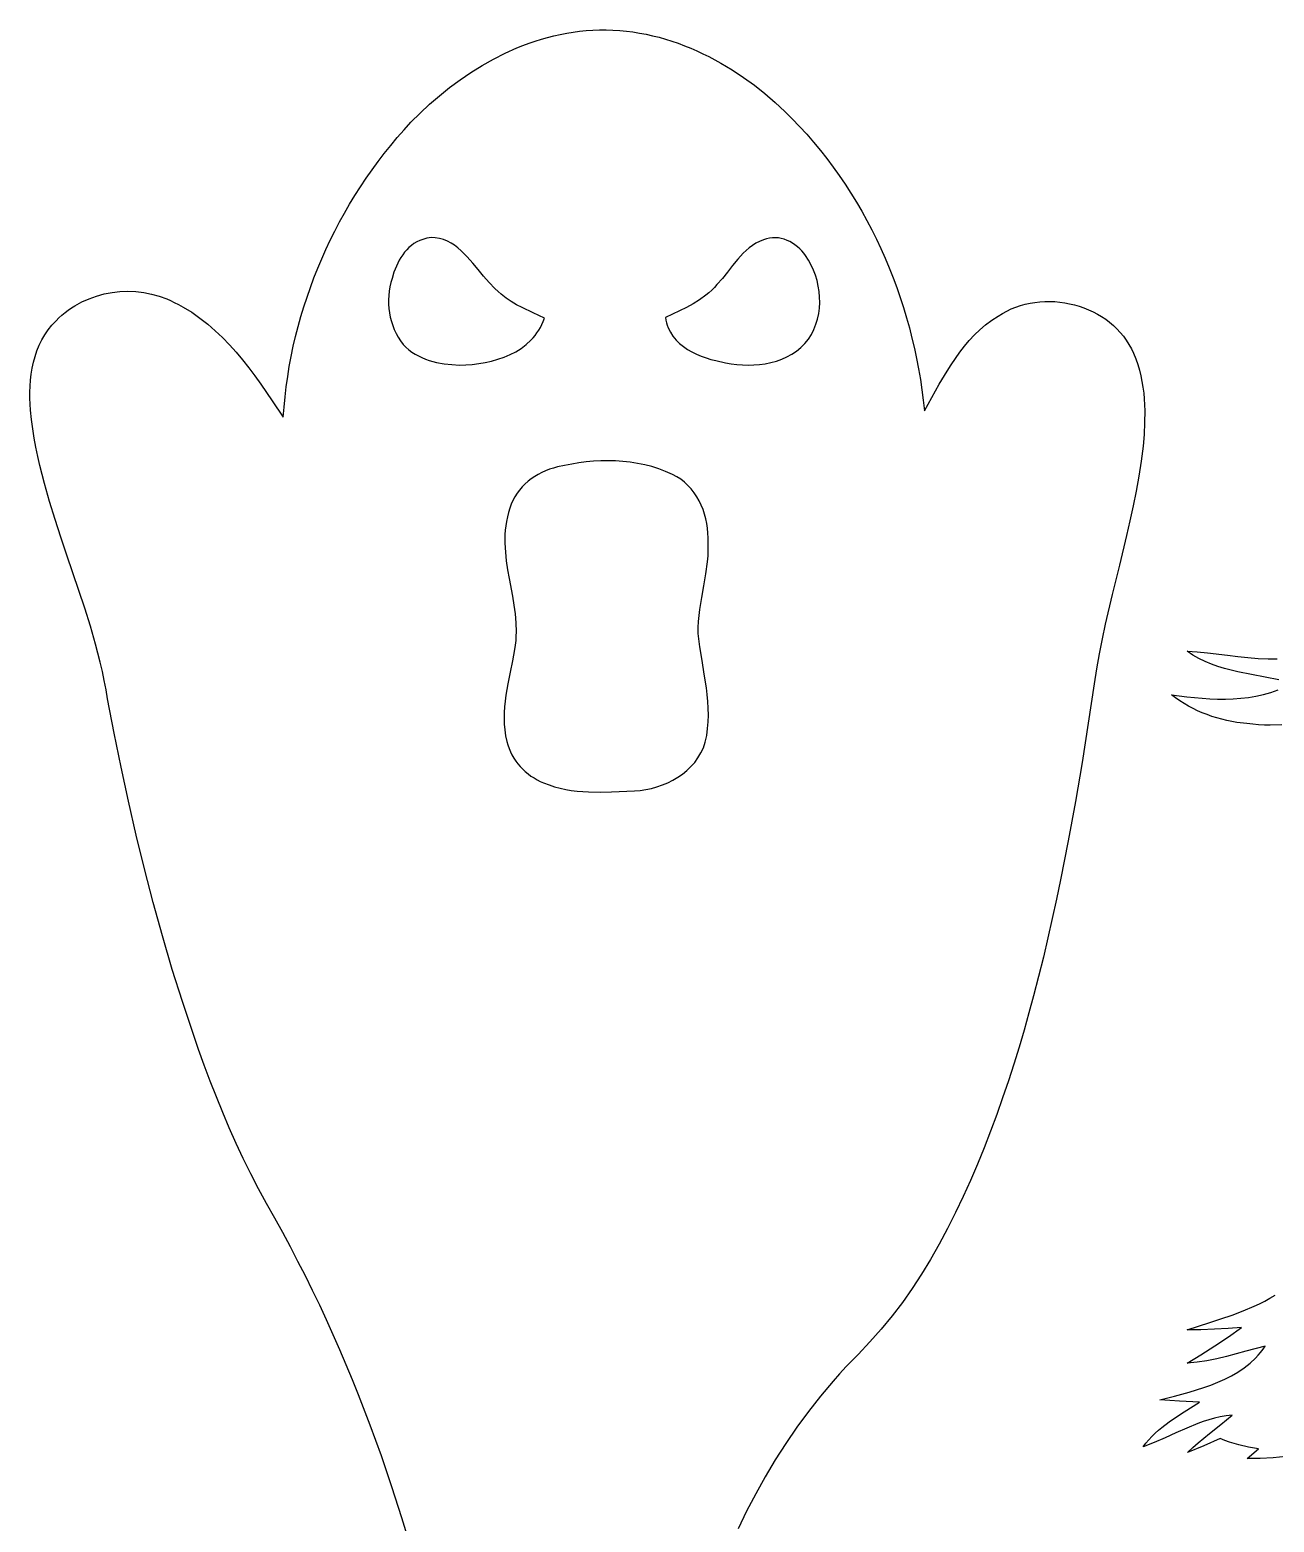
# Model space of a CAD drawing. Extents: x 0 to 24, y 0 to 24.
# Drawn here: x 6.12 to 11.77, y 10.4 to 17.19 of the extents above; entities that cross this region are included whole.
import ezdxf

# ---------------------------------------------------------------- set-up
doc = ezdxf.new("R2010")
doc.units = 0
doc.layers.add('Default_Layer', color=1, linetype='CONTINUOUS')

msp = doc.modelspace()

# ---------------------------------------------------------------- linework, layer by layer
at = {"layer": 'Default_Layer'}
for points in [[(7.8506, 10.2815), (7.8076, 10.4235), (7.7622, 10.5647), (7.7143, 10.705), (7.6636, 10.8444), (7.6103, 10.9827), (7.5826, 11.0514), (7.5542, 11.1199), (7.5251, 11.188), (7.4952, 11.2558), (7.4646, 11.3233), (7.4333, 11.3904), (7.4012, 11.4572), (7.3683, 11.5237), (7.3346, 11.5898), (7.3002, 11.6554), (7.265, 11.7207), (7.2289, 11.7856), (7.191, 11.8524), (7.1546, 11.9199), (7.1196, 11.9881), (7.0859, 12.057), (7.0536, 12.1265), (7.0224, 12.1965), (6.9924, 12.2671), (6.9635, 12.3381), (6.9356, 12.4095), (6.9087, 12.4814), (6.8826, 12.5535), (6.8573, 12.626), (6.8089, 12.7716), (6.7629, 12.9177), (6.7187, 13.0695), (6.6766, 13.2219), (6.6368, 13.3749), (6.599, 13.5284), (6.5634, 13.6825), (6.5298, 13.837), (6.4983, 13.9919), (6.4687, 14.1471), (6.4617, 14.1892), (6.4537, 14.231), (6.4449, 14.2727), (6.4354, 14.3141), (6.4141, 14.3964), (6.3906, 14.4782), (6.3652, 14.5594), (6.3386, 14.6404), (6.2836, 14.8018), (6.2563, 14.8826), (6.2298, 14.9635), (6.2047, 15.0448), (6.1815, 15.1265), (6.1607, 15.2089), (6.1514, 15.2503), (6.1429, 15.2919), (6.1352, 15.3337), (6.1285, 15.3758), (6.1228, 15.4181), (6.1181, 15.4607), (6.1162, 15.4876), (6.1152, 15.5147), (6.1151, 15.5421), (6.1161, 15.5695), (6.1182, 15.597), (6.1214, 15.6243), (6.126, 15.6513), (6.1318, 15.6781), (6.139, 15.7043), (6.1477, 15.7301), (6.1579, 15.7552), (6.1698, 15.7795), (6.1833, 15.8029), (6.1986, 15.8254), (6.2157, 15.8468), (6.2347, 15.8669), (6.2477, 15.8799), (6.2613, 15.8922), (6.2753, 15.9038), (6.2897, 15.9148), (6.3046, 15.9252), (6.3199, 15.9349), (6.3516, 15.9523), (6.3845, 15.9671), (6.4186, 15.9792), (6.4535, 15.9887), (6.4891, 15.9954), (6.525, 15.9995), (6.5612, 16.0008), (6.5975, 15.9994), (6.6335, 15.9952), (6.6691, 15.9883), (6.704, 15.9786), (6.7381, 15.966), (6.7548, 15.9587), (6.7711, 15.9507), (6.7919, 15.9402), (6.8122, 15.9292), (6.8513, 15.9053), (6.8887, 15.8794), (6.9244, 15.8514), (6.9586, 15.8217), (6.9914, 15.7904), (7.0229, 15.7576), (7.0533, 15.7236), (7.0825, 15.6886), (7.1109, 15.6526), (7.1384, 15.6159), (7.1652, 15.5787), (7.2172, 15.5034), (7.2679, 15.428), (7.2713, 15.4745), (7.2758, 15.521), (7.2813, 15.5672), (7.2878, 15.6134), (7.2953, 15.6593), (7.3039, 15.7051), (7.3134, 15.7507), (7.3239, 15.796), (7.3354, 15.8411), (7.3479, 15.886), (7.3613, 15.9306), (7.3757, 15.9748), (7.391, 16.0188), (7.4073, 16.0624), (7.4244, 16.1057), (7.4425, 16.1486), (7.4615, 16.1911), (7.4814, 16.2332), (7.5021, 16.2749), (7.5238, 16.3161), (7.5463, 16.3569), (7.5696, 16.3971), (7.5938, 16.4369), (7.6189, 16.4762), (7.6448, 16.5149), (7.6714, 16.553), (7.699, 16.5906), (7.7273, 16.6276), (7.7564, 16.664), (7.7862, 16.6997), (7.8169, 16.7348), (7.8483, 16.7692), (7.8483, 16.7692), (7.89, 16.8108), (7.9333, 16.8512), (7.9782, 16.8901), (8.0245, 16.9274), (8.0723, 16.9628), (8.1214, 16.9964), (8.1718, 17.0278), (8.2235, 17.057), (8.2764, 17.0837), (8.3304, 17.1078), (8.3578, 17.1188), (8.3855, 17.1291), (8.4134, 17.1387), (8.4416, 17.1475), (8.47, 17.1556), (8.4987, 17.1628), (8.5276, 17.1692), (8.5567, 17.1749), (8.586, 17.1796), (8.6155, 17.1835), (8.6452, 17.1864), (8.6751, 17.1885), (8.7059, 17.1896), (8.7367, 17.1897), (8.7673, 17.1888), (8.7977, 17.1869), (8.828, 17.184), (8.8582, 17.1802), (8.8882, 17.1754), (8.918, 17.1698), (8.9476, 17.1632), (8.977, 17.1558), (9.0062, 17.1475), (9.0352, 17.1384), (9.0639, 17.1285), (9.0924, 17.1178), (9.1206, 17.1064), (9.1485, 17.0943), (9.1761, 17.0814), (9.2035, 17.0679), (9.2573, 17.0388), (9.3097, 17.0073), (9.3607, 16.9735), (9.4102, 16.9375), (9.4581, 16.8997), (9.5044, 16.86), (9.5488, 16.8188), (9.5829, 16.7849), (9.6161, 16.7503), (9.6484, 16.7148), (9.6798, 16.6787), (9.7103, 16.6418), (9.7399, 16.6042), (9.7686, 16.5659), (9.7964, 16.527), (9.8233, 16.4874), (9.8493, 16.4473), (9.8743, 16.4065), (9.8984, 16.3652), (9.9216, 16.3234), (9.9439, 16.2811), (9.9653, 16.2382), (9.9857, 16.1949), (10.0052, 16.1512), (10.0237, 16.107), (10.0413, 16.0625), (10.058, 16.0176), (10.0737, 15.9723), (10.0885, 15.9267), (10.1023, 15.8808), (10.1152, 15.8346), (10.1271, 15.7882), (10.138, 15.7415), (10.148, 15.6947), (10.157, 15.6476), (10.1651, 15.6004), (10.1722, 15.553), (10.1783, 15.5056), (10.1834, 15.458), (10.2514, 15.578), (10.2869, 15.6377), (10.3055, 15.667), (10.3247, 15.6958), (10.3448, 15.7238), (10.3658, 15.751), (10.3879, 15.7772), (10.4113, 15.8022), (10.4359, 15.826), (10.462, 15.8484), (10.4897, 15.8693), (10.519, 15.8885), (10.5381, 15.9004), (10.5579, 15.9112), (10.5782, 15.9207), (10.599, 15.9291), (10.6203, 15.9362), (10.642, 15.9422), (10.664, 15.947), (10.6862, 15.9506), (10.7086, 15.9531), (10.7312, 15.9544), (10.7538, 15.9547), (10.7765, 15.9538), (10.7991, 15.9518), (10.8216, 15.9487), (10.8438, 15.9445), (10.8659, 15.9393), (10.8876, 15.933), (10.909, 15.9257), (10.93, 15.9173), (10.9504, 15.9079), (10.9703, 15.8975), (10.9896, 15.886), (11.0082, 15.8736), (11.026, 15.8602), (11.0431, 15.8458), (11.0592, 15.8305), (11.0745, 15.8142), (11.0887, 15.797), (11.1019, 15.7788), (11.114, 15.7597), (11.1249, 15.7397), (11.1346, 15.7189), (11.1448, 15.6939), (11.1537, 15.6686), (11.1613, 15.643), (11.1678, 15.6171), (11.1732, 15.5909), (11.1775, 15.5646), (11.1809, 15.538), (11.1833, 15.5114), (11.1849, 15.4846), (11.1857, 15.4577), (11.1853, 15.404), (11.1825, 15.3503), (11.1779, 15.2971), (11.169, 15.2286), (11.1583, 15.1604), (11.1461, 15.0925), (11.1326, 15.0249), (11.118, 14.9575), (11.1026, 14.8903), (11.0703, 14.7561), (11.0375, 14.622), (11.0063, 14.4876), (10.9918, 14.4201), (10.9785, 14.3525), (10.9664, 14.2846), (10.956, 14.2163), (10.9291, 14.0375), (10.9007, 13.859), (10.8704, 13.6807), (10.838, 13.5028), (10.8031, 13.3253), (10.7846, 13.2369), (10.7654, 13.1485), (10.7454, 13.0604), (10.7246, 12.9724), (10.7029, 12.8846), (10.6804, 12.797), (10.659, 12.7193), (10.6369, 12.6417), (10.614, 12.5644), (10.5901, 12.4872), (10.5654, 12.4103), (10.5395, 12.3338), (10.5127, 12.2577), (10.4846, 12.182), (10.4553, 12.1068), (10.4248, 12.0321), (10.3929, 11.9581), (10.3595, 11.8846), (10.3247, 11.8119), (10.2884, 11.7399), (10.2504, 11.6687), (10.2108, 11.5984), (10.1707, 11.5318), (10.1282, 11.4669), (10.0834, 11.4035), (10.0363, 11.3418), (9.9871, 11.2817), (9.9358, 11.2234), (9.8826, 11.1668), (9.8275, 11.112), (9.7975, 11.0791), (9.768, 11.0457), (9.7108, 10.9774), (9.6559, 10.9073), (9.6034, 10.8355), (9.5531, 10.7621), (9.5052, 10.687), (9.4595, 10.6106), (9.4162, 10.5328), (9.3752, 10.4537), (9.3365, 10.3734)], [(11.7954, 14.2342), (11.7336, 14.2463), (11.6713, 14.2579), (11.6094, 14.2704), (11.5788, 14.2776), (11.5485, 14.2857), (11.5186, 14.2948), (11.4892, 14.3053), (11.4604, 14.3172), (11.4322, 14.3309), (11.4048, 14.3465), (11.3782, 14.3642), (11.4245, 14.3615), (11.4706, 14.3571), (11.5628, 14.3457), (11.6088, 14.3399), (11.655, 14.335), (11.7012, 14.3314), (11.7477, 14.3298), (11.7876, 14.3303)], [(11.8092, 14.0293), (11.7562, 14.0282), (11.7297, 14.0286), (11.7032, 14.0298), (11.6768, 14.0319), (11.6504, 14.0351), (11.6041, 14.0408), (11.5811, 14.0448), (11.5583, 14.0495), (11.5356, 14.055), (11.5132, 14.0612), (11.491, 14.0681), (11.469, 14.0759), (11.4474, 14.0844), (11.4261, 14.0937), (11.4052, 14.1038), (11.3846, 14.1147), (11.3645, 14.1264), (11.3449, 14.1388), (11.3257, 14.1521), (11.3071, 14.1662), (11.3766, 14.1573), (11.4468, 14.1504), (11.482, 14.1481), (11.5173, 14.1468), (11.5524, 14.1466), (11.5875, 14.1477), (11.6224, 14.1502), (11.657, 14.1542), (11.6913, 14.16), (11.7253, 14.1676), (11.7588, 14.1773), (11.7919, 14.1891)], [(11.8277, 10.7021), (11.7693, 10.697), (11.7108, 10.6939), (11.6815, 10.6933), (11.6521, 10.6935), (11.7029, 10.7373), (11.6583, 10.7453), (11.6143, 10.7554), (11.571, 10.7681), (11.5497, 10.7755), (11.5287, 10.7837), (11.4547, 10.7517), (11.3804, 10.7206), (11.4043, 10.7434), (11.4291, 10.7653), (11.4801, 10.8073), (11.532, 10.8483), (11.5831, 10.8902), (11.556, 10.8871), (11.5293, 10.8825), (11.5031, 10.8766), (11.4772, 10.8695), (11.4517, 10.8613), (11.4264, 10.8523), (11.3765, 10.8321), (11.3272, 10.8102), (11.2781, 10.7877), (11.2288, 10.766), (11.1788, 10.7462), (11.1912, 10.763), (11.2044, 10.7789), (11.2183, 10.794), (11.2328, 10.8084), (11.248, 10.8221), (11.2637, 10.8352), (11.2965, 10.86), (11.3305, 10.8833), (11.3652, 10.9057), (11.4346, 10.9499), (11.3445, 10.9538), (11.2996, 10.9565), (11.2548, 10.9599), (11.3206, 10.9775), (11.3874, 10.9958), (11.4208, 11.0056), (11.4539, 11.0162), (11.4866, 11.0277), (11.5187, 11.0403), (11.55, 11.0542), (11.5804, 11.0696), (11.6098, 11.0868), (11.6378, 11.1058), (11.6645, 11.1269), (11.6895, 11.1503), (11.7014, 11.1629), (11.7128, 11.1762), (11.7237, 11.1901), (11.7341, 11.2047), (11.6459, 11.1808), (11.5577, 11.1571), (11.5133, 11.1466), (11.4686, 11.1377), (11.4235, 11.1308), (11.378, 11.1266), (11.4414, 11.1654), (11.5042, 11.2052), (11.566, 11.2466), (11.6264, 11.2899), (11.5647, 11.2848), (11.5028, 11.2811), (11.4408, 11.2791), (11.3789, 11.2787), (11.4298, 11.2957), (11.481, 11.3121), (11.5323, 11.3287), (11.5833, 11.346), (11.6336, 11.3647), (11.6831, 11.3855), (11.7074, 11.3969), (11.7314, 11.409), (11.755, 11.4219), (11.7782, 11.4358)]]:
    msp.add_lwpolyline(points, dxfattribs=at)
for points in [[(7.7624, 16.0595), (7.7571, 16.0406), (7.7529, 16.0213), (7.7497, 16.0017), (7.7477, 15.982), (7.7468, 15.9622), (7.747, 15.9423), (7.7484, 15.9226), (7.7508, 15.9029), (7.7545, 15.8835), (7.7593, 15.8643), (7.7653, 15.8456), (7.7725, 15.8272), (7.7809, 15.8094), (7.7906, 15.7921), (7.8014, 15.7756), (7.8135, 15.7597), (7.8258, 15.747), (7.8389, 15.7353), (7.8527, 15.7248), (7.8673, 15.7153), (7.8824, 15.7068), (7.8981, 15.6992), (7.9143, 15.6926), (7.9308, 15.6868), (7.9477, 15.6818), (7.9649, 15.6776), (7.9997, 15.6712), (8.0346, 15.6673), (8.0692, 15.6654), (8.0979, 15.6664), (8.1271, 15.6687), (8.1565, 15.6723), (8.1859, 15.6773), (8.2151, 15.6837), (8.2438, 15.6918), (8.2719, 15.7015), (8.299, 15.713), (8.325, 15.7263), (8.3496, 15.7415), (8.3726, 15.7588), (8.3938, 15.7781), (8.4036, 15.7886), (8.4129, 15.7997), (8.4216, 15.8113), (8.4297, 15.8235), (8.4372, 15.8363), (8.4441, 15.8497), (8.4502, 15.8637), (8.4556, 15.8783), (8.4045, 15.9023), (8.3536, 15.9268), (8.3288, 15.94), (8.3046, 15.9543), (8.2812, 15.9699), (8.2589, 15.9872), (8.2445, 16), (8.2306, 16.0133), (8.2042, 16.0412), (8.179, 16.0703), (8.1543, 16.1), (8.1294, 16.1294), (8.1037, 16.158), (8.0765, 16.1851), (8.062, 16.1979), (8.047, 16.21), (8.031, 16.2202), (8.014, 16.2291), (7.9962, 16.2363), (7.9778, 16.2415), (7.959, 16.2445), (7.9402, 16.2449), (7.9308, 16.244), (7.9214, 16.2423), (7.9121, 16.2398), (7.903, 16.2364), (7.8885, 16.2316), (7.8749, 16.2255), (7.8622, 16.2182), (7.8504, 16.2098), (7.8393, 16.2003), (7.8291, 16.19), (7.8195, 16.1789), (7.8108, 16.1671), (7.8027, 16.1547), (7.7952, 16.1418), (7.7821, 16.1149), (7.7713, 16.0872), (7.7624, 16.0595)], [(9.2403, 16.0315), (9.2285, 16.0182), (9.2161, 16.0057), (9.2031, 15.994), (9.1897, 15.9829), (9.1614, 15.9624), (9.1317, 15.944), (9.1009, 15.9271), (9.0695, 15.9114), (9.0061, 15.8817), (9.0081, 15.8694), (9.0108, 15.8576), (9.0142, 15.8463), (9.0182, 15.8354), (9.0281, 15.8149), (9.0402, 15.7962), (9.0542, 15.7791), (9.0701, 15.7635), (9.0875, 15.7495), (9.1063, 15.7368), (9.1262, 15.7254), (9.1471, 15.7152), (9.1686, 15.7063), (9.1907, 15.6984), (9.213, 15.6915), (9.2354, 15.6855), (9.2795, 15.676), (9.3044, 15.6716), (9.3298, 15.6684), (9.3556, 15.6663), (9.3817, 15.6656), (9.4079, 15.6662), (9.434, 15.6683), (9.4598, 15.6718), (9.4853, 15.677), (9.5102, 15.6838), (9.5345, 15.6923), (9.5579, 15.7026), (9.5802, 15.7148), (9.6014, 15.7289), (9.6213, 15.7451), (9.6397, 15.7633), (9.6565, 15.7837), (9.6699, 15.8052), (9.6813, 15.8276), (9.6905, 15.8509), (9.6978, 15.8748), (9.703, 15.8993), (9.7063, 15.9242), (9.7077, 15.9493), (9.7072, 15.9745), (9.705, 15.9997), (9.701, 16.0247), (9.6953, 16.0494), (9.688, 16.0737), (9.6791, 16.0974), (9.6686, 16.1203), (9.6566, 16.1423), (9.6431, 16.1633), (9.6351, 16.1743), (9.6262, 16.1847), (9.6165, 16.1946), (9.6061, 16.2038), (9.595, 16.2123), (9.5834, 16.22), (9.5713, 16.2268), (9.5588, 16.2326), (9.5459, 16.2374), (9.5327, 16.2411), (9.5194, 16.2435), (9.5059, 16.2447), (9.4923, 16.2445), (9.4787, 16.2429), (9.4651, 16.2397), (9.4518, 16.2349), (9.4341, 16.2279), (9.4175, 16.2194), (9.4019, 16.2097), (9.3872, 16.1988), (9.3733, 16.1869), (9.36, 16.1742), (9.3472, 16.1608), (9.335, 16.1468), (9.3113, 16.1177), (9.2882, 16.088), (9.2648, 16.0589), (9.2403, 16.0315)], [(8.5144, 15.202), (8.4964, 15.1973), (8.4785, 15.1915), (8.461, 15.1848), (8.4439, 15.177), (8.4272, 15.1684), (8.4111, 15.1588), (8.3957, 15.1482), (8.3809, 15.1368), (8.367, 15.1245), (8.3539, 15.1113), (8.3418, 15.0973), (8.3308, 15.0824), (8.3208, 15.0667), (8.3121, 15.0502), (8.3047, 15.0329), (8.2986, 15.0148), (8.2921, 14.9948), (8.2869, 14.9749), (8.2826, 14.9549), (8.2795, 14.9349), (8.2772, 14.9149), (8.2759, 14.8949), (8.2753, 14.8749), (8.2755, 14.8549), (8.2778, 14.8149), (8.2822, 14.7748), (8.2882, 14.7346), (8.2952, 14.6945), (8.3098, 14.6141), (8.3164, 14.5738), (8.3218, 14.5336), (8.3254, 14.4933), (8.3266, 14.453), (8.3261, 14.4329), (8.3248, 14.4127), (8.3227, 14.3925), (8.3197, 14.3724), (8.3107, 14.3205), (8.3002, 14.2685), (8.2897, 14.2162), (8.2806, 14.1638), (8.2769, 14.1376), (8.2741, 14.1113), (8.2724, 14.0851), (8.2718, 14.0588), (8.2726, 14.0325), (8.275, 14.0063), (8.2791, 13.98), (8.2851, 13.9538), (8.2892, 13.9379), (8.2944, 13.9223), (8.3006, 13.9073), (8.3078, 13.8927), (8.316, 13.8787), (8.325, 13.8651), (8.3348, 13.8522), (8.3454, 13.8398), (8.3567, 13.8281), (8.3686, 13.817), (8.3812, 13.8066), (8.3944, 13.7969), (8.4081, 13.788), (8.4222, 13.7798), (8.4368, 13.7724), (8.4518, 13.7658), (8.4764, 13.7563), (8.5013, 13.7482), (8.5266, 13.7415), (8.5521, 13.736), (8.5778, 13.7317), (8.6037, 13.7284), (8.6298, 13.726), (8.6559, 13.7244), (8.7085, 13.7234), (8.7612, 13.7243), (8.8657, 13.7288), (8.8912, 13.7312), (8.9168, 13.7352), (8.9422, 13.7407), (8.9674, 13.7478), (8.9921, 13.7564), (9.0162, 13.7665), (9.0396, 13.7781), (9.062, 13.7912), (9.0833, 13.8058), (9.1033, 13.822), (9.1218, 13.8396), (9.1388, 13.8588), (9.1539, 13.8794), (9.1671, 13.9015), (9.1782, 13.9251), (9.1871, 13.9502), (9.1934, 13.9812), (9.1977, 14.0122), (9.2002, 14.0432), (9.201, 14.0742), (9.2005, 14.1052), (9.1986, 14.1362), (9.1958, 14.1673), (9.192, 14.1983), (9.1827, 14.2602), (9.1723, 14.3221), (9.1623, 14.3838), (9.1542, 14.4455), (9.1549, 14.4728), (9.1567, 14.5), (9.1595, 14.5271), (9.163, 14.5542), (9.1716, 14.6082), (9.1811, 14.6622), (9.19, 14.7162), (9.197, 14.7704), (9.1994, 14.7976), (9.2007, 14.8248), (9.2009, 14.8522), (9.1996, 14.8798), (9.1992, 14.9015), (9.1974, 14.9232), (9.1943, 14.9449), (9.1899, 14.9664), (9.1842, 14.9876), (9.1772, 15.0083), (9.1689, 15.0286), (9.1594, 15.0482), (9.1486, 15.067), (9.1364, 15.085), (9.1231, 15.102), (9.1084, 15.1179), (9.0925, 15.1326), (9.0754, 15.1459), (9.0569, 15.1578), (9.0373, 15.1682), (9.0067, 15.1817), (8.9754, 15.1935), (8.9437, 15.2035), (8.9115, 15.2118), (8.8789, 15.2186), (8.8459, 15.2237), (8.8128, 15.2274), (8.7794, 15.2296), (8.7459, 15.2304), (8.7124, 15.2299), (8.6789, 15.2281), (8.6456, 15.2251), (8.6123, 15.2209), (8.5794, 15.2156), (8.5467, 15.2093), (8.5144, 15.202)]]:
    msp.add_lwpolyline(points, close=True, dxfattribs=at)

doc.saveas('drawing.dxf')
